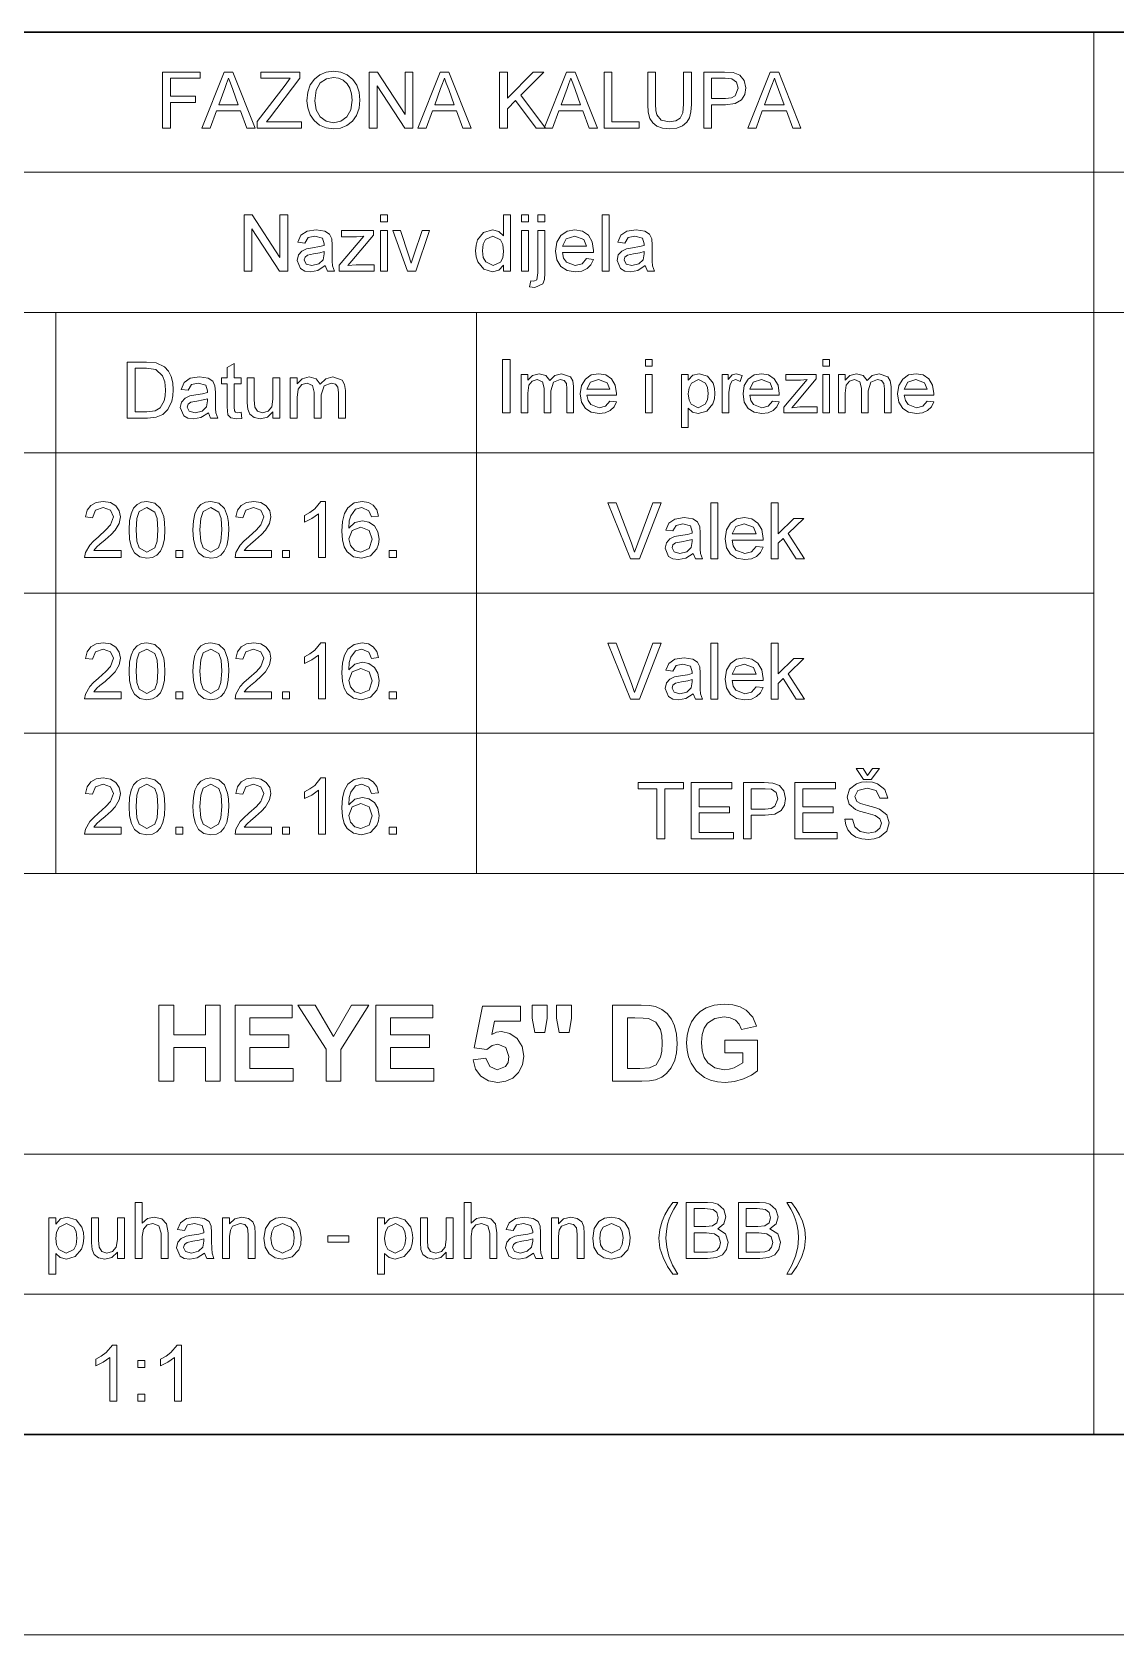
# Model space of a CAD drawing. Extents: x 0 to 297, y 0 to 420.
# Drawn here: x 234.12 to 261.16, y 0 to 40 of the extents above; entities that cross this region are included whole.
import ezdxf

# ---------------------------------------------------------------- set-up
doc = ezdxf.new("R2010")
doc.units = 0

msp = doc.modelspace()

# ---------------------------------------------------------------- linework, layer by layer
at = {"color": 7, "lineweight": 30}
for p, q in [((142.421, 40), (292, 40)), ((20, 5), (292, 5))]:
    msp.add_line(p, q, dxfattribs=at)
at = {"color": 7, "lineweight": 13}
for p, q in [((260.611, 40), (260.611, 5)), ((142.421, 36.5), (292, 36.5)), ((292, 33), (142.421, 33)), ((142.421, 29.5), (260.611, 29.5)), ((142.421, 26), (260.611, 26)), ((142.421, 22.5), (260.611, 22.5)), ((142.421, 19), (292, 19)), ((142.421, 12), (292, 12)), ((142.421, 8.5), (292, 8.5)), ((0, 0), (297, 0))]:
    msp.add_line(p, q, dxfattribs=at)
at = {"color": 7, "lineweight": 13, "ltscale": 0.35}
for p, q in [((234.711, 33), (234.711, 19)), ((245.211, 33), (245.211, 19))]:
    msp.add_line(p, q, dxfattribs=at)
at = {"color": 7, "lineweight": 13}
for points in [[(237.376, 37.602), (237.376, 39.002), (238.31, 39.002), (238.31, 38.847), (237.571, 38.847), (237.571, 38.4), (238.193, 38.4), (238.193, 38.244), (237.571, 38.244), (237.571, 37.602)], [(238.357, 37.602), (238.912, 39.002), (239.127, 39.002), (239.682, 37.602), (239.476, 37.602), (239.32, 38.03), (238.719, 38.03), (238.562, 37.602)], [(238.777, 38.186), (239.262, 38.186), (239.124, 38.563), (239.065, 38.722), (239.019, 38.847), (238.972, 38.718), (238.924, 38.588)], [(239.732, 37.602), (239.732, 37.765), (240.429, 38.677), (240.559, 38.847), (239.829, 38.847), (239.829, 39.002), (240.802, 39.002), (240.802, 38.847), (240.042, 37.854), (239.969, 37.758), (240.84, 37.758), (240.84, 37.602)], [(240.977, 38.284), (240.997, 38.498), (241.059, 38.679), (241.161, 38.826), (241.297, 38.935), (241.456, 39), (241.639, 39.022), (241.821, 38.999), (241.984, 38.93), (242.119, 38.82), (242.218, 38.673), (242.279, 38.498), (242.299, 38.3), (242.278, 38.1), (242.214, 37.921), (242.111, 37.775), (241.973, 37.669), (241.812, 37.604), (241.638, 37.583), (241.453, 37.607), (241.289, 37.678), (241.154, 37.79), (241.056, 37.937), (240.996, 38.106)], [(241.171, 38.281), (241.204, 38.056), (241.304, 37.884), (241.453, 37.775), (241.637, 37.738), (241.823, 37.775), (241.973, 37.885), (242.071, 38.063), (242.104, 38.301), (242.09, 38.461), (242.048, 38.599), (241.979, 38.712), (241.883, 38.796), (241.768, 38.849), (241.64, 38.866), (241.461, 38.833), (241.309, 38.731), (241.206, 38.552)], [(242.532, 37.602), (242.532, 39.002), (242.738, 39.002), (243.427, 37.945), (243.427, 39.002), (243.621, 39.002), (243.621, 37.602), (243.415, 37.602), (242.727, 38.66), (242.727, 37.602)], [(243.746, 37.602), (244.301, 39.002), (244.516, 39.002), (245.071, 37.602), (244.865, 37.602), (244.709, 38.03), (244.108, 38.03), (243.952, 37.602)], [(244.166, 38.186), (244.651, 38.186), (244.513, 38.563), (244.454, 38.722), (244.409, 38.847), (244.361, 38.718), (244.313, 38.588)], [(245.782, 37.602), (245.782, 39.002), (245.977, 39.002), (245.977, 38.354), (246.625, 39.002), (246.891, 39.002), (246.314, 38.426), (246.93, 37.602), (246.692, 37.602), (246.178, 38.289), (245.977, 38.088), (245.977, 37.602)], [(246.899, 37.602), (247.454, 39.002), (247.669, 39.002), (248.224, 37.602), (248.019, 37.602), (247.862, 38.03), (247.261, 38.03), (247.105, 37.602)], [(247.319, 38.186), (247.804, 38.186), (247.666, 38.563), (247.607, 38.722), (247.562, 38.847), (247.514, 38.718), (247.466, 38.588)], [(248.391, 37.602), (248.391, 39.002), (248.585, 39.002), (248.585, 37.758), (249.266, 37.758), (249.266, 37.602)], [(250.374, 39.002), (250.569, 39.002), (250.569, 38.196), (250.557, 38.007), (250.522, 37.862), (250.455, 37.75), (250.351, 37.661), (250.209, 37.602), (250.028, 37.583), (249.851, 37.6), (249.709, 37.65), (249.603, 37.733), (249.533, 37.846), (249.493, 37.998), (249.48, 38.196), (249.48, 39.002), (249.674, 39.002), (249.674, 38.202), (249.682, 38.045), (249.707, 37.936), (249.818, 37.804), (250.012, 37.758), (250.18, 37.781), (250.291, 37.85), (250.354, 37.984), (250.374, 38.202)], [(250.88, 37.602), (250.88, 39.002), (251.399, 39.002), (251.608, 38.989), (251.778, 38.925), (251.888, 38.792), (251.93, 38.604), (251.902, 38.442), (251.82, 38.307), (251.665, 38.216), (251.422, 38.186), (251.074, 38.186), (251.074, 37.602)], [(251.074, 38.341), (251.42, 38.341), (251.567, 38.358), (251.663, 38.409), (251.735, 38.599), (251.693, 38.751), (251.581, 38.834), (251.416, 38.847), (251.074, 38.847)], [(251.977, 37.602), (252.532, 39.002), (252.747, 39.002), (253.302, 37.602), (253.097, 37.602), (252.94, 38.03), (252.339, 38.03), (252.183, 37.602)], [(252.397, 38.186), (252.882, 38.186), (252.744, 38.563), (252.685, 38.722), (252.64, 38.847), (252.592, 38.718), (252.545, 38.588)], [(239.407, 34.035), (239.407, 35.435), (239.613, 35.435), (240.302, 34.377), (240.302, 35.435), (240.496, 35.435), (240.496, 34.035), (240.29, 34.035), (239.602, 35.092), (239.602, 34.035)], [(242.81, 35.26), (242.81, 35.435), (242.985, 35.435), (242.985, 35.26)], [(245.882, 34.035), (245.882, 34.181), (245.766, 34.057), (245.607, 34.015), (245.39, 34.081), (245.237, 34.266), (245.196, 34.394), (245.182, 34.539), (245.195, 34.683), (245.232, 34.812), (245.382, 35), (245.606, 35.065), (245.767, 35.023), (245.882, 34.913), (245.882, 35.435), (246.057, 35.435), (246.057, 34.035)], [(246.33, 35.26), (246.33, 35.435), (246.505, 35.435), (246.505, 35.26)], [(246.738, 35.26), (246.738, 35.435), (246.913, 35.435), (246.913, 35.26)], [(248.344, 34.035), (248.344, 35.435), (248.519, 35.435), (248.519, 34.035)], [(241.43, 34.171), (241.246, 34.05), (241.063, 34.015), (240.921, 34.035), (240.816, 34.096), (240.73, 34.303), (240.762, 34.438), (240.848, 34.536), (240.967, 34.592), (241.114, 34.618), (241.288, 34.645), (241.409, 34.676), (241.41, 34.718), (241.364, 34.856), (241.177, 34.91), (241.006, 34.871), (240.924, 34.735), (240.749, 34.754), (240.825, 34.928), (240.978, 35.03), (241.21, 35.065), (241.422, 35.034), (241.542, 34.957), (241.596, 34.839), (241.605, 34.685), (241.605, 34.468), (241.608, 34.28), (241.616, 34.17), (241.663, 34.035), (241.488, 34.035)], [(241.78, 34.035), (241.78, 34.181), (242.394, 34.91), (242.217, 34.89), (241.838, 34.89), (241.838, 35.046), (242.635, 35.046), (242.635, 34.93), (242.095, 34.29), (241.995, 34.171), (242.203, 34.19), (242.655, 34.19), (242.655, 34.035)], [(242.81, 34.035), (242.81, 35.046), (242.985, 35.046), (242.985, 34.035)], [(243.488, 34.035), (243.121, 35.046), (243.307, 35.046), (243.514, 34.44), (243.578, 34.236), (243.641, 34.429), (243.85, 35.046), (244.035, 35.046), (243.693, 34.035)], [(245.357, 34.54), (245.377, 34.378), (245.436, 34.263), (245.623, 34.171), (245.807, 34.258), (245.863, 34.369), (245.882, 34.526), (245.863, 34.698), (245.805, 34.817), (245.615, 34.91), (245.431, 34.821), (245.376, 34.706)], [(246.33, 34.035), (246.33, 35.046), (246.505, 35.046), (246.505, 34.035)], [(246.532, 33.645), (246.564, 33.795), (246.64, 33.782), (246.714, 33.816), (246.738, 33.989), (246.738, 35.046), (246.913, 35.046), (246.913, 33.981), (246.901, 33.823), (246.865, 33.721), (246.664, 33.626)], [(247.953, 34.346), (248.125, 34.326), (248.063, 34.195), (247.966, 34.097), (247.834, 34.036), (247.67, 34.015), (247.467, 34.049), (247.31, 34.151), (247.211, 34.314), (247.177, 34.532), (247.211, 34.757), (247.312, 34.925), (247.466, 35.03), (247.66, 35.065), (247.848, 35.031), (247.999, 34.929), (248.097, 34.765), (248.13, 34.546), (248.129, 34.501), (247.352, 34.501), (247.382, 34.36), (247.451, 34.256), (247.673, 34.171), (247.842, 34.213)], [(247.352, 34.657), (247.955, 34.657), (247.886, 34.823), (247.659, 34.91), (247.447, 34.841)], [(249.413, 34.171), (249.23, 34.05), (249.047, 34.015), (248.905, 34.035), (248.8, 34.096), (248.713, 34.303), (248.746, 34.438), (248.832, 34.536), (248.951, 34.592), (249.098, 34.618), (249.272, 34.645), (249.393, 34.676), (249.394, 34.718), (249.347, 34.856), (249.161, 34.91), (248.989, 34.871), (248.908, 34.735), (248.733, 34.754), (248.809, 34.928), (248.962, 35.03), (249.193, 35.065), (249.406, 35.034), (249.526, 34.957), (249.58, 34.839), (249.588, 34.685), (249.588, 34.468), (249.591, 34.28), (249.6, 34.17), (249.647, 34.035), (249.472, 34.035)], [(241.41, 34.521), (241.297, 34.49), (241.139, 34.464), (240.993, 34.433), (240.928, 34.384), (240.905, 34.312), (240.955, 34.211), (241.102, 34.171), (241.273, 34.212), (241.383, 34.319), (241.409, 34.466)], [(249.394, 34.521), (249.281, 34.49), (249.122, 34.464), (248.977, 34.433), (248.911, 34.384), (248.888, 34.312), (248.939, 34.211), (249.086, 34.171), (249.257, 34.212), (249.366, 34.319), (249.393, 34.466)], [(236.493, 30.364), (236.493, 31.764), (236.971, 31.764), (237.218, 31.744), (237.422, 31.644), (237.518, 31.537), (237.586, 31.405), (237.627, 31.249), (237.641, 31.072), (237.631, 30.922), (237.604, 30.789), (237.509, 30.585), (237.383, 30.458), (237.217, 30.388), (236.994, 30.364)], [(236.688, 30.52), (236.978, 30.52), (237.189, 30.546), (237.311, 30.62), (237.41, 30.8), (237.437, 30.926), (237.446, 31.075), (237.429, 31.273), (237.376, 31.419), (237.206, 31.58), (236.973, 31.609), (236.688, 31.609)], [(239.332, 30.511), (239.352, 30.36), (239.222, 30.345), (239.076, 30.374), (239.003, 30.45), (238.982, 30.649), (238.982, 31.22), (238.846, 31.22), (238.846, 31.375), (238.982, 31.375), (238.982, 31.625), (239.157, 31.728), (239.157, 31.375), (239.332, 31.375), (239.332, 31.22), (239.157, 31.22), (239.157, 30.638), (239.166, 30.545), (239.196, 30.513), (239.256, 30.5)], [(245.859, 30.497), (245.859, 31.826), (246.044, 31.826), (246.044, 30.497)], [(249.422, 31.66), (249.422, 31.826), (249.588, 31.826), (249.588, 31.66)], [(253.852, 31.66), (253.852, 31.826), (254.018, 31.826), (254.018, 31.66)], [(238.516, 30.5), (238.332, 30.38), (238.149, 30.345), (238.007, 30.365), (237.902, 30.426), (237.816, 30.633), (237.848, 30.768), (237.934, 30.866), (238.053, 30.922), (238.2, 30.947), (238.374, 30.974), (238.495, 31.006), (238.496, 31.048), (238.45, 31.185), (238.263, 31.239), (238.092, 31.201), (238.01, 31.064), (237.835, 31.084), (237.911, 31.257), (238.064, 31.359), (238.296, 31.395), (238.508, 31.364), (238.628, 31.286), (238.682, 31.168), (238.691, 31.015), (238.691, 30.798), (238.693, 30.61), (238.702, 30.5), (238.749, 30.364), (238.574, 30.364)], [(240.129, 30.364), (240.129, 30.524), (239.995, 30.39), (239.82, 30.345), (239.66, 30.379), (239.549, 30.465), (239.498, 30.592), (239.488, 30.751), (239.488, 31.375), (239.663, 31.375), (239.663, 30.822), (239.673, 30.643), (239.74, 30.539), (239.867, 30.5), (240.008, 30.54), (240.102, 30.646), (240.129, 30.841), (240.129, 31.375), (240.304, 31.375), (240.304, 30.364)], [(240.557, 30.364), (240.557, 31.375), (240.732, 31.375), (240.732, 31.223), (240.855, 31.348), (241.03, 31.395), (241.209, 31.346), (241.308, 31.211), (241.447, 31.349), (241.623, 31.395), (241.856, 31.312), (241.917, 31.206), (241.938, 31.056), (241.938, 30.364), (241.763, 30.364), (241.763, 30.994), (241.746, 31.14), (241.686, 31.212), (241.583, 31.239), (241.406, 31.169), (241.335, 30.945), (241.335, 30.364), (241.16, 30.364), (241.16, 31.014), (241.118, 31.183), (240.982, 31.239), (240.848, 31.202), (240.76, 31.092), (240.732, 30.883), (240.732, 30.364)], [(246.321, 30.497), (246.321, 31.457), (246.487, 31.457), (246.487, 31.312), (246.604, 31.431), (246.769, 31.475), (246.94, 31.429), (247.033, 31.301), (247.165, 31.432), (247.332, 31.475), (247.554, 31.396), (247.612, 31.296), (247.631, 31.154), (247.631, 30.497), (247.465, 30.497), (247.465, 31.095), (247.449, 31.233), (247.392, 31.302), (247.294, 31.328), (247.126, 31.261), (247.059, 31.048), (247.059, 30.497), (246.893, 30.497), (246.893, 31.113), (246.853, 31.274), (246.723, 31.328), (246.597, 31.292), (246.513, 31.187), (246.487, 30.989), (246.487, 30.497)], [(248.534, 30.792), (248.697, 30.774), (248.639, 30.649), (248.546, 30.556), (248.421, 30.498), (248.265, 30.479), (248.072, 30.511), (247.923, 30.607), (247.829, 30.762), (247.797, 30.969), (247.829, 31.182), (247.925, 31.342), (248.071, 31.442), (248.256, 31.475), (248.434, 31.443), (248.577, 31.346), (248.671, 31.191), (248.702, 30.983), (248.701, 30.94), (247.963, 30.94), (247.992, 30.806), (248.057, 30.707), (248.268, 30.626), (248.428, 30.666)], [(247.963, 31.088), (248.536, 31.088), (248.47, 31.246), (248.255, 31.328), (248.054, 31.262)], [(249.422, 30.497), (249.422, 31.457), (249.588, 31.457), (249.588, 30.497)], [(250.326, 30.128), (250.326, 31.457), (250.492, 31.457), (250.492, 31.31), (250.607, 31.434), (250.762, 31.475), (250.973, 31.412), (251.11, 31.235), (251.145, 31.115), (251.157, 30.984), (251.144, 30.845), (251.104, 30.72), (250.952, 30.541), (250.742, 30.479), (250.597, 30.516), (250.492, 30.612), (250.492, 30.128)], [(250.492, 30.969), (250.51, 30.817), (250.564, 30.71), (250.738, 30.626), (250.916, 30.713), (250.972, 30.823), (250.991, 30.981), (250.972, 31.133), (250.918, 31.241), (250.745, 31.328), (250.569, 31.236), (250.511, 31.123)], [(251.341, 30.497), (251.341, 31.457), (251.489, 31.457), (251.489, 31.328), (251.586, 31.447), (251.683, 31.475), (251.84, 31.43), (251.787, 31.281), (251.677, 31.328), (251.589, 31.295), (251.533, 31.204), (251.507, 31.01), (251.507, 30.497)], [(252.594, 30.792), (252.757, 30.774), (252.699, 30.649), (252.607, 30.556), (252.481, 30.498), (252.326, 30.479), (252.133, 30.511), (251.984, 30.607), (251.89, 30.762), (251.858, 30.969), (251.89, 31.182), (251.986, 31.342), (252.132, 31.442), (252.316, 31.475), (252.495, 31.443), (252.638, 31.346), (252.731, 31.191), (252.763, 30.983), (252.762, 30.94), (252.024, 30.94), (252.052, 30.806), (252.118, 30.707), (252.329, 30.626), (252.489, 30.666)], [(252.024, 31.088), (252.596, 31.088), (252.531, 31.246), (252.316, 31.328), (252.114, 31.262)], [(252.873, 30.497), (252.873, 30.636), (253.457, 31.328), (253.288, 31.309), (252.929, 31.309), (252.929, 31.457), (253.685, 31.457), (253.685, 31.347), (253.173, 30.739), (253.077, 30.626), (253.276, 30.645), (253.704, 30.645), (253.704, 30.497)], [(253.852, 30.497), (253.852, 31.457), (254.018, 31.457), (254.018, 30.497)], [(254.239, 30.497), (254.239, 31.457), (254.405, 31.457), (254.405, 31.312), (254.522, 31.431), (254.688, 31.475), (254.858, 31.429), (254.952, 31.301), (255.084, 31.432), (255.251, 31.475), (255.472, 31.396), (255.53, 31.296), (255.55, 31.154), (255.55, 30.497), (255.384, 30.497), (255.384, 31.095), (255.368, 31.233), (255.31, 31.302), (255.213, 31.328), (255.044, 31.261), (254.978, 31.048), (254.978, 30.497), (254.811, 30.497), (254.811, 31.113), (254.772, 31.274), (254.642, 31.328), (254.516, 31.292), (254.431, 31.187), (254.405, 30.989), (254.405, 30.497)], [(256.452, 30.792), (256.615, 30.774), (256.557, 30.649), (256.464, 30.556), (256.339, 30.498), (256.183, 30.479), (255.99, 30.511), (255.842, 30.607), (255.747, 30.762), (255.716, 30.969), (255.748, 31.182), (255.843, 31.342), (255.99, 31.442), (256.174, 31.475), (256.353, 31.443), (256.496, 31.346), (256.589, 31.191), (256.62, 30.983), (256.619, 30.94), (255.882, 30.94), (255.91, 30.806), (255.976, 30.707), (256.187, 30.626), (256.347, 30.666)], [(255.882, 31.088), (256.454, 31.088), (256.388, 31.246), (256.173, 31.328), (255.972, 31.262)], [(238.496, 30.85), (238.383, 30.819), (238.225, 30.793), (238.079, 30.763), (238.014, 30.714), (237.991, 30.642), (238.041, 30.541), (238.188, 30.5), (238.359, 30.542), (238.468, 30.648), (238.495, 30.796)], [(236.343, 27.063), (236.343, 26.888), (235.43, 26.888), (235.449, 27.011), (235.556, 27.199), (235.647, 27.296), (235.774, 27.405), (235.961, 27.575), (236.074, 27.701), (236.149, 27.902), (236.078, 28.066), (235.892, 28.133), (235.698, 28.066), (235.624, 27.88), (235.449, 27.899), (235.492, 28.067), (235.583, 28.189), (235.719, 28.263), (235.895, 28.288), (236.073, 28.261), (236.209, 28.177), (236.295, 28.053), (236.324, 27.902), (236.293, 27.737), (236.189, 27.567), (236.09, 27.462), (235.938, 27.326), (235.812, 27.219), (235.737, 27.154), (235.658, 27.063)], [(236.538, 27.578), (236.55, 27.802), (236.588, 27.98), (236.65, 28.115), (236.737, 28.212), (236.848, 28.269), (236.985, 28.288), (237.184, 28.243), (237.321, 28.114), (237.402, 27.907), (237.425, 27.764), (237.432, 27.578), (237.42, 27.356), (237.383, 27.178), (237.321, 27.043), (237.235, 26.946), (237.123, 26.888), (236.985, 26.869), (236.808, 26.903), (236.674, 27.003), (236.598, 27.149), (236.553, 27.34)], [(236.713, 27.579), (236.733, 27.295), (236.791, 27.13), (236.985, 27.024), (237.179, 27.131), (237.238, 27.296), (237.257, 27.579), (237.238, 27.857), (237.181, 28.023), (236.983, 28.133), (236.794, 28.036), (236.733, 27.86)], [(238.132, 27.578), (238.145, 27.802), (238.182, 27.98), (238.245, 28.115), (238.331, 28.212), (238.443, 28.269), (238.58, 28.288), (238.778, 28.243), (238.916, 28.114), (238.996, 27.907), (239.019, 27.764), (239.027, 27.578), (239.014, 27.356), (238.977, 27.178), (238.915, 27.043), (238.829, 26.946), (238.717, 26.888), (238.58, 26.869), (238.403, 26.903), (238.268, 27.003), (238.193, 27.149), (238.147, 27.34)], [(238.307, 27.579), (238.327, 27.295), (238.386, 27.13), (238.58, 27.024), (238.773, 27.131), (238.832, 27.296), (238.852, 27.579), (238.833, 27.857), (238.776, 28.023), (238.578, 28.133), (238.389, 28.036), (238.328, 27.86)], [(240.096, 27.063), (240.096, 26.888), (239.182, 26.888), (239.201, 27.011), (239.309, 27.199), (239.4, 27.296), (239.527, 27.405), (239.714, 27.575), (239.826, 27.701), (239.902, 27.902), (239.83, 28.066), (239.644, 28.133), (239.45, 28.066), (239.377, 27.88), (239.202, 27.899), (239.244, 28.067), (239.336, 28.189), (239.472, 28.263), (239.648, 28.288), (239.825, 28.261), (239.961, 28.177), (240.048, 28.053), (240.077, 27.902), (240.045, 27.737), (239.942, 27.567), (239.843, 27.462), (239.691, 27.326), (239.564, 27.219), (239.49, 27.154), (239.411, 27.063)], [(241.438, 26.888), (241.263, 26.888), (241.263, 27.979), (241.097, 27.861), (240.913, 27.773), (240.913, 27.938), (241.05, 28.013), (241.17, 28.102), (241.325, 28.288), (241.438, 28.288)], [(242.76, 27.919), (242.585, 27.899), (242.52, 28.055), (242.346, 28.133), (242.19, 28.09), (242.07, 27.93), (242.034, 27.799), (242.021, 27.617), (242.174, 27.757), (242.363, 27.802), (242.524, 27.771), (242.658, 27.676), (242.749, 27.53), (242.78, 27.348), (242.765, 27.221), (242.722, 27.103), (242.564, 26.929), (242.337, 26.869), (242.14, 26.908), (241.983, 27.026), (241.907, 27.153), (241.861, 27.325), (241.846, 27.543), (241.863, 27.787), (241.914, 27.983), (241.998, 28.129), (242.155, 28.249), (242.357, 28.288), (242.509, 28.264), (242.632, 28.19), (242.717, 28.073)], [(249.051, 26.853), (248.488, 28.253), (248.696, 28.253), (249.076, 27.245), (249.153, 27.018), (249.229, 27.245), (249.61, 28.253), (249.819, 28.253), (249.277, 26.853)], [(251.058, 26.853), (251.058, 28.253), (251.233, 28.253), (251.233, 26.853)], [(252.556, 26.853), (252.556, 28.253), (252.731, 28.253), (252.731, 27.481), (253.128, 27.864), (253.372, 27.864), (252.981, 27.487), (253.392, 26.853), (253.187, 26.853), (252.855, 27.365), (252.731, 27.246), (252.731, 26.853)], [(242.021, 27.352), (242.061, 27.186), (242.168, 27.066), (242.324, 27.024), (242.526, 27.11), (242.605, 27.343), (242.528, 27.565), (242.317, 27.647), (242.107, 27.565)], [(250.611, 26.989), (250.427, 26.869), (250.245, 26.834), (250.103, 26.854), (249.998, 26.915), (249.911, 27.122), (249.944, 27.257), (250.029, 27.354), (250.148, 27.411), (250.295, 27.436), (250.469, 27.463), (250.591, 27.495), (250.592, 27.536), (250.545, 27.674), (250.358, 27.728), (250.187, 27.689), (250.106, 27.553), (249.931, 27.572), (250.006, 27.746), (250.159, 27.848), (250.391, 27.884), (250.603, 27.853), (250.724, 27.775), (250.778, 27.657), (250.786, 27.504), (250.786, 27.287), (250.789, 27.098), (250.798, 26.989), (250.844, 26.853), (250.669, 26.853)], [(252.184, 27.164), (252.356, 27.145), (252.295, 27.013), (252.197, 26.915), (252.065, 26.854), (251.901, 26.834), (251.698, 26.868), (251.541, 26.969), (251.442, 27.132), (251.408, 27.35), (251.442, 27.575), (251.543, 27.744), (251.697, 27.849), (251.891, 27.884), (252.079, 27.85), (252.23, 27.747), (252.328, 27.584), (252.361, 27.365), (252.36, 27.32), (251.583, 27.32), (251.613, 27.178), (251.682, 27.074), (251.904, 26.989), (252.073, 27.031)], [(251.583, 27.475), (252.186, 27.475), (252.117, 27.642), (251.89, 27.728), (251.678, 27.659)], [(250.592, 27.339), (250.478, 27.308), (250.32, 27.282), (250.175, 27.252), (250.109, 27.202), (250.086, 27.13), (250.136, 27.03), (250.284, 26.989), (250.454, 27.031), (250.564, 27.137), (250.591, 27.285)], [(237.705, 26.888), (237.705, 27.063), (237.88, 27.063), (237.88, 26.888)], [(240.368, 26.888), (240.368, 27.063), (240.543, 27.063), (240.543, 26.888)], [(243.032, 26.888), (243.032, 27.063), (243.207, 27.063), (243.207, 26.888)], [(236.343, 23.534), (236.343, 23.359), (235.43, 23.359), (235.449, 23.481), (235.556, 23.669), (235.647, 23.767), (235.774, 23.876), (235.961, 24.045), (236.074, 24.171), (236.149, 24.372), (236.078, 24.536), (235.892, 24.603), (235.698, 24.536), (235.624, 24.35), (235.449, 24.37), (235.492, 24.537), (235.583, 24.659), (235.719, 24.734), (235.895, 24.759), (236.073, 24.731), (236.209, 24.647), (236.295, 24.523), (236.324, 24.372), (236.293, 24.208), (236.189, 24.038), (236.09, 23.932), (235.938, 23.796), (235.812, 23.69), (235.737, 23.624), (235.658, 23.534)], [(236.538, 24.048), (236.55, 24.272), (236.588, 24.45), (236.65, 24.586), (236.737, 24.682), (236.848, 24.739), (236.985, 24.759), (237.184, 24.714), (237.321, 24.584), (237.402, 24.377), (237.425, 24.234), (237.432, 24.048), (237.42, 23.826), (237.383, 23.649), (237.321, 23.513), (237.235, 23.416), (237.123, 23.358), (236.985, 23.339), (236.808, 23.373), (236.674, 23.473), (236.598, 23.619), (236.553, 23.81)], [(236.713, 24.049), (236.733, 23.765), (236.791, 23.6), (236.985, 23.495), (237.179, 23.601), (237.238, 23.766), (237.257, 24.049), (237.238, 24.327), (237.181, 24.493), (236.983, 24.603), (236.794, 24.506), (236.733, 24.33)], [(238.132, 24.048), (238.145, 24.272), (238.182, 24.45), (238.245, 24.586), (238.331, 24.682), (238.443, 24.739), (238.58, 24.759), (238.778, 24.714), (238.916, 24.584), (238.996, 24.377), (239.019, 24.234), (239.027, 24.048), (239.014, 23.826), (238.977, 23.649), (238.915, 23.513), (238.829, 23.416), (238.717, 23.358), (238.58, 23.339), (238.403, 23.373), (238.268, 23.473), (238.193, 23.619), (238.147, 23.81)], [(238.307, 24.049), (238.327, 23.765), (238.386, 23.6), (238.58, 23.495), (238.773, 23.601), (238.832, 23.766), (238.852, 24.049), (238.833, 24.327), (238.776, 24.493), (238.578, 24.603), (238.389, 24.506), (238.328, 24.33)], [(240.096, 23.534), (240.096, 23.359), (239.182, 23.359), (239.201, 23.481), (239.309, 23.669), (239.4, 23.767), (239.527, 23.876), (239.714, 24.045), (239.826, 24.171), (239.902, 24.372), (239.83, 24.536), (239.644, 24.603), (239.45, 24.536), (239.377, 24.35), (239.202, 24.37), (239.244, 24.537), (239.336, 24.659), (239.472, 24.734), (239.648, 24.759), (239.825, 24.731), (239.961, 24.647), (240.048, 24.523), (240.077, 24.372), (240.045, 24.208), (239.942, 24.038), (239.843, 23.932), (239.691, 23.796), (239.564, 23.69), (239.49, 23.624), (239.411, 23.534)], [(241.438, 23.359), (241.263, 23.359), (241.263, 24.45), (241.097, 24.332), (240.913, 24.243), (240.913, 24.409), (241.05, 24.483), (241.17, 24.572), (241.325, 24.759), (241.438, 24.759)], [(242.76, 24.389), (242.585, 24.37), (242.52, 24.525), (242.346, 24.603), (242.19, 24.56), (242.07, 24.4), (242.034, 24.269), (242.021, 24.087), (242.174, 24.227), (242.363, 24.272), (242.524, 24.241), (242.658, 24.146), (242.749, 24.001), (242.78, 23.818), (242.765, 23.691), (242.722, 23.573), (242.564, 23.399), (242.337, 23.339), (242.14, 23.378), (241.983, 23.496), (241.907, 23.623), (241.861, 23.796), (241.846, 24.013), (241.863, 24.257), (241.914, 24.453), (241.998, 24.599), (242.155, 24.719), (242.357, 24.759), (242.509, 24.734), (242.632, 24.66), (242.717, 24.544)], [(249.051, 23.353), (248.488, 24.753), (248.696, 24.753), (249.076, 23.745), (249.153, 23.518), (249.229, 23.745), (249.61, 24.753), (249.819, 24.753), (249.277, 23.353)], [(251.058, 23.353), (251.058, 24.753), (251.233, 24.753), (251.233, 23.353)], [(252.556, 23.353), (252.556, 24.753), (252.731, 24.753), (252.731, 23.981), (253.128, 24.364), (253.372, 24.364), (252.981, 23.987), (253.392, 23.353), (253.187, 23.353), (252.855, 23.865), (252.731, 23.746), (252.731, 23.353)], [(242.021, 23.822), (242.061, 23.656), (242.168, 23.536), (242.324, 23.495), (242.526, 23.58), (242.605, 23.813), (242.528, 24.035), (242.317, 24.117), (242.107, 24.035)], [(250.611, 23.489), (250.427, 23.369), (250.245, 23.334), (250.103, 23.354), (249.998, 23.415), (249.911, 23.622), (249.944, 23.757), (250.029, 23.854), (250.148, 23.911), (250.295, 23.936), (250.469, 23.963), (250.591, 23.995), (250.592, 24.036), (250.545, 24.174), (250.358, 24.228), (250.187, 24.189), (250.106, 24.053), (249.931, 24.072), (250.006, 24.246), (250.159, 24.348), (250.391, 24.384), (250.603, 24.353), (250.724, 24.275), (250.778, 24.157), (250.786, 24.004), (250.786, 23.787), (250.789, 23.598), (250.798, 23.489), (250.844, 23.353), (250.669, 23.353)], [(252.184, 23.664), (252.356, 23.645), (252.295, 23.513), (252.197, 23.415), (252.065, 23.354), (251.901, 23.334), (251.698, 23.368), (251.541, 23.469), (251.442, 23.632), (251.408, 23.85), (251.442, 24.075), (251.543, 24.244), (251.697, 24.349), (251.891, 24.384), (252.079, 24.35), (252.23, 24.247), (252.328, 24.084), (252.361, 23.865), (252.36, 23.82), (251.583, 23.82), (251.613, 23.678), (251.682, 23.574), (251.904, 23.489), (252.073, 23.531)], [(251.583, 23.975), (252.186, 23.975), (252.117, 24.142), (251.89, 24.228), (251.678, 24.159)], [(250.592, 23.839), (250.478, 23.808), (250.32, 23.782), (250.175, 23.752), (250.109, 23.702), (250.086, 23.63), (250.136, 23.53), (250.284, 23.489), (250.454, 23.531), (250.564, 23.637), (250.591, 23.785)], [(237.705, 23.359), (237.705, 23.534), (237.88, 23.534), (237.88, 23.359)], [(240.368, 23.359), (240.368, 23.534), (240.543, 23.534), (240.543, 23.359)], [(243.032, 23.359), (243.032, 23.534), (243.207, 23.534), (243.207, 23.359)], [(254.961, 21.446), (255.088, 21.621), (255.263, 21.621), (255.059, 21.349), (254.864, 21.349), (254.679, 21.621), (254.854, 21.621)], [(236.343, 20.162), (236.343, 19.987), (235.43, 19.987), (235.449, 20.109), (235.556, 20.298), (235.647, 20.395), (235.774, 20.504), (235.961, 20.673), (236.074, 20.799), (236.149, 21.001), (236.078, 21.165), (235.892, 21.231), (235.698, 21.164), (235.624, 20.979), (235.449, 20.998), (235.492, 21.165), (235.583, 21.287), (235.719, 21.362), (235.895, 21.387), (236.073, 21.359), (236.209, 21.276), (236.295, 21.151), (236.324, 21), (236.293, 20.836), (236.189, 20.666), (236.09, 20.561), (235.938, 20.424), (235.812, 20.318), (235.737, 20.253), (235.658, 20.162)], [(236.538, 20.677), (236.55, 20.9), (236.588, 21.078), (236.65, 21.214), (236.737, 21.31), (236.848, 21.368), (236.985, 21.387), (237.184, 21.342), (237.321, 21.212), (237.402, 21.005), (237.425, 20.862), (237.432, 20.677), (237.42, 20.454), (237.383, 20.277), (237.321, 20.141), (237.235, 20.045), (237.123, 19.987), (236.985, 19.967), (236.808, 20.001), (236.674, 20.102), (236.598, 20.247), (236.553, 20.439)], [(236.713, 20.677), (236.733, 20.393), (236.791, 20.229), (236.985, 20.123), (237.179, 20.229), (237.238, 20.394), (237.257, 20.677), (237.238, 20.955), (237.181, 21.121), (236.983, 21.231), (236.794, 21.134), (236.733, 20.958)], [(238.132, 20.677), (238.145, 20.9), (238.182, 21.078), (238.245, 21.214), (238.331, 21.31), (238.443, 21.368), (238.58, 21.387), (238.778, 21.342), (238.916, 21.212), (238.996, 21.005), (239.019, 20.862), (239.027, 20.677), (239.014, 20.454), (238.977, 20.277), (238.915, 20.141), (238.829, 20.045), (238.717, 19.987), (238.58, 19.967), (238.403, 20.001), (238.268, 20.102), (238.193, 20.247), (238.147, 20.439)], [(238.307, 20.677), (238.327, 20.393), (238.386, 20.229), (238.58, 20.123), (238.773, 20.229), (238.832, 20.394), (238.852, 20.677), (238.833, 20.955), (238.776, 21.121), (238.578, 21.231), (238.389, 21.134), (238.328, 20.958)], [(240.096, 20.162), (240.096, 19.987), (239.182, 19.987), (239.201, 20.109), (239.309, 20.298), (239.4, 20.395), (239.527, 20.504), (239.714, 20.673), (239.826, 20.799), (239.902, 21.001), (239.83, 21.165), (239.644, 21.231), (239.45, 21.164), (239.377, 20.979), (239.202, 20.998), (239.244, 21.165), (239.336, 21.287), (239.472, 21.362), (239.648, 21.387), (239.825, 21.359), (239.961, 21.276), (240.048, 21.151), (240.077, 21), (240.045, 20.836), (239.942, 20.666), (239.843, 20.561), (239.691, 20.424), (239.564, 20.318), (239.49, 20.253), (239.411, 20.162)], [(241.438, 19.987), (241.263, 19.987), (241.263, 21.078), (241.097, 20.96), (240.913, 20.871), (240.913, 21.037), (241.05, 21.111), (241.17, 21.2), (241.325, 21.387), (241.438, 21.387)], [(242.76, 21.017), (242.585, 20.998), (242.52, 21.154), (242.346, 21.231), (242.19, 21.189), (242.07, 21.028), (242.034, 20.897), (242.021, 20.716), (242.174, 20.855), (242.363, 20.901), (242.524, 20.869), (242.658, 20.774), (242.749, 20.629), (242.78, 20.447), (242.765, 20.319), (242.722, 20.201), (242.564, 20.028), (242.337, 19.967), (242.14, 20.007), (241.983, 20.124), (241.907, 20.252), (241.861, 20.424), (241.846, 20.642), (241.863, 20.886), (241.914, 21.081), (241.998, 21.228), (242.155, 21.347), (242.357, 21.387), (242.509, 21.362), (242.632, 21.289), (242.717, 21.172)], [(249.711, 19.871), (249.711, 21.116), (249.245, 21.116), (249.245, 21.271), (250.373, 21.271), (250.373, 21.116), (249.906, 21.116), (249.906, 19.871)], [(250.567, 19.871), (250.567, 21.271), (251.578, 21.271), (251.578, 21.116), (250.761, 21.116), (250.761, 20.668), (251.52, 20.668), (251.52, 20.513), (250.761, 20.513), (250.761, 20.027), (251.617, 20.027), (251.617, 19.871)], [(251.87, 19.871), (251.87, 21.271), (252.389, 21.271), (252.598, 21.258), (252.768, 21.194), (252.878, 21.061), (252.92, 20.873), (252.892, 20.711), (252.81, 20.576), (252.655, 20.485), (252.412, 20.455), (252.064, 20.455), (252.064, 19.871)], [(253.153, 19.871), (253.153, 21.271), (254.164, 21.271), (254.164, 21.116), (253.348, 21.116), (253.348, 20.668), (254.106, 20.668), (254.106, 20.513), (253.348, 20.513), (253.348, 20.027), (254.203, 20.027), (254.203, 19.871)], [(254.398, 20.357), (254.592, 20.357), (254.647, 20.17), (254.78, 20.052), (254.983, 20.007), (255.16, 20.041), (255.274, 20.135), (255.311, 20.256), (255.275, 20.366), (255.157, 20.446), (254.923, 20.515), (254.767, 20.561), (254.662, 20.603), (254.507, 20.733), (254.456, 20.906), (254.516, 21.104), (254.69, 21.243), (254.811, 21.279), (254.945, 21.291), (255.09, 21.278), (255.217, 21.242), (255.399, 21.098), (255.467, 20.882), (255.273, 20.882), (255.182, 21.071), (254.952, 21.135), (254.722, 21.073), (254.65, 20.923), (254.701, 20.798), (254.792, 20.748), (254.964, 20.697), (255.144, 20.649), (255.262, 20.608), (255.446, 20.466), (255.506, 20.268), (255.442, 20.059), (255.259, 19.906), (255.133, 19.865), (254.991, 19.852), (254.818, 19.867), (254.674, 19.911), (254.561, 19.985), (254.474, 20.089), (254.419, 20.215)], [(252.064, 20.61), (252.41, 20.61), (252.556, 20.627), (252.653, 20.678), (252.725, 20.868), (252.683, 21.02), (252.571, 21.103), (252.406, 21.116), (252.064, 21.116)], [(242.021, 20.45), (242.061, 20.285), (242.168, 20.164), (242.324, 20.123), (242.526, 20.208), (242.605, 20.441), (242.528, 20.664), (242.317, 20.745), (242.107, 20.664)], [(237.705, 19.987), (237.705, 20.162), (237.88, 20.162), (237.88, 19.987)], [(240.368, 19.987), (240.368, 20.162), (240.543, 20.162), (240.543, 19.987)], [(243.032, 19.987), (243.032, 20.162), (243.207, 20.162), (243.207, 19.987)], [(237.282, 13.816), (237.282, 15.716), (237.652, 15.716), (237.652, 14.977), (238.444, 14.977), (238.444, 15.716), (238.813, 15.716), (238.813, 13.816), (238.444, 13.816), (238.444, 14.66), (237.652, 14.66), (237.652, 13.816)], [(239.182, 13.816), (239.182, 15.716), (240.607, 15.716), (240.607, 15.399), (239.552, 15.399), (239.552, 14.977), (240.528, 14.977), (240.528, 14.66), (239.552, 14.66), (239.552, 14.133), (240.634, 14.133), (240.634, 13.816)], [(241.452, 13.816), (241.452, 14.615), (240.753, 15.716), (241.185, 15.716), (241.636, 14.934), (242.088, 15.716), (242.521, 15.716), (241.821, 14.613), (241.821, 13.816)], [(242.692, 13.816), (242.692, 15.716), (244.117, 15.716), (244.117, 15.399), (243.062, 15.399), (243.062, 14.977), (244.038, 14.977), (244.038, 14.66), (243.062, 14.66), (243.062, 14.133), (244.144, 14.133), (244.144, 13.816)], [(245.12, 14.356), (245.437, 14.396), (245.536, 14.184), (245.725, 14.106), (245.932, 14.187), (245.996, 14.289), (246.017, 14.432), (245.941, 14.663), (245.741, 14.74), (245.596, 14.707), (245.467, 14.608), (245.146, 14.648), (245.357, 15.69), (246.307, 15.69), (246.307, 15.32), (245.656, 15.32), (245.586, 14.988), (245.705, 15.039), (245.827, 15.056), (246.043, 15.013), (246.224, 14.885), (246.346, 14.688), (246.387, 14.441), (246.353, 14.225), (246.252, 14.034), (246.113, 13.898), (245.943, 13.817), (245.742, 13.79), (245.505, 13.828), (245.316, 13.943), (245.185, 14.123)], [(246.662, 15.03), (246.598, 15.389), (246.598, 15.716), (246.967, 15.716), (246.967, 15.389), (246.912, 15.03)], [(247.269, 15.03), (247.205, 15.389), (247.205, 15.716), (247.574, 15.716), (247.574, 15.389), (247.518, 15.03)], [(248.603, 15.716), (249.312, 15.716), (249.523, 15.707), (249.677, 15.68), (249.834, 15.611), (249.967, 15.505), (250.073, 15.365), (250.15, 15.197), (250.197, 14.994), (250.213, 14.748), (250.198, 14.529), (250.154, 14.343), (250.067, 14.156), (249.948, 14.008), (249.83, 13.921), (249.676, 13.856), (249.526, 13.826), (249.333, 13.816), (248.603, 13.816)], [(251.401, 14.528), (251.401, 14.845), (252.219, 14.845), (252.219, 14.074), (252.072, 13.968), (251.871, 13.875), (251.642, 13.811), (251.41, 13.79), (251.221, 13.803), (251.048, 13.845), (250.893, 13.914), (250.7, 14.065), (250.561, 14.269), (250.5, 14.428), (250.463, 14.596), (250.451, 14.772), (250.464, 14.962), (250.506, 15.136), (250.574, 15.297), (250.669, 15.438), (250.79, 15.555), (250.936, 15.648), (251.14, 15.719), (251.388, 15.742), (251.606, 15.726), (251.789, 15.677), (251.938, 15.595), (252.1, 15.42), (252.192, 15.188), (251.823, 15.109), (251.763, 15.24), (251.668, 15.341), (251.54, 15.404), (251.383, 15.426), (251.151, 15.385), (250.973, 15.265), (250.888, 15.141), (250.837, 14.982), (250.82, 14.788), (250.837, 14.58), (250.889, 14.409), (250.976, 14.277), (251.155, 14.149), (251.384, 14.106), (251.508, 14.119), (251.634, 14.156), (251.849, 14.276), (251.849, 14.528)], [(248.973, 15.399), (248.973, 14.133), (249.28, 14.133), (249.528, 14.151), (249.694, 14.23), (249.802, 14.415), (249.833, 14.567), (249.844, 14.765), (249.833, 14.961), (249.802, 15.106), (249.685, 15.291), (249.495, 15.381), (249.368, 15.395), (249.157, 15.399)], [(234.535, 9.006), (234.535, 10.406), (234.71, 10.406), (234.71, 10.251), (234.831, 10.382), (234.994, 10.426), (235.216, 10.359), (235.361, 10.172), (235.398, 10.046), (235.41, 9.908), (235.396, 9.762), (235.355, 9.63), (235.194, 9.441), (234.973, 9.376), (234.821, 9.415), (234.71, 9.516), (234.71, 9.006)], [(236.246, 9.395), (236.246, 9.554), (236.112, 9.42), (235.937, 9.376), (235.776, 9.41), (235.665, 9.496), (235.614, 9.622), (235.604, 9.782), (235.604, 10.406), (235.779, 10.406), (235.779, 9.853), (235.79, 9.674), (235.857, 9.569), (235.983, 9.531), (236.125, 9.57), (236.218, 9.676), (236.246, 9.871), (236.246, 10.406), (236.421, 10.406), (236.421, 9.395)], [(236.693, 9.395), (236.693, 10.795), (236.868, 10.795), (236.868, 10.279), (237.002, 10.389), (237.166, 10.426), (237.358, 10.381), (237.475, 10.259), (237.51, 10.034), (237.51, 9.395), (237.335, 9.395), (237.335, 10.028), (237.281, 10.212), (237.128, 10.27), (236.989, 10.231), (236.896, 10.125), (236.868, 9.941), (236.868, 9.395)], [(238.424, 9.531), (238.24, 9.411), (238.057, 9.376), (237.915, 9.396), (237.81, 9.456), (237.724, 9.664), (237.756, 9.798), (237.842, 9.896), (237.961, 9.952), (238.108, 9.978), (238.282, 10.005), (238.403, 10.037), (238.404, 10.078), (238.358, 10.216), (238.171, 10.27), (238, 10.231), (237.918, 10.095), (237.743, 10.114), (237.819, 10.288), (237.972, 10.39), (238.204, 10.426), (238.416, 10.395), (238.536, 10.317), (238.59, 10.199), (238.599, 10.046), (238.599, 9.829), (238.602, 9.64), (238.61, 9.531), (238.657, 9.395), (238.482, 9.395)], [(238.871, 9.395), (238.871, 10.406), (239.046, 10.406), (239.046, 10.263), (239.177, 10.385), (239.355, 10.426), (239.517, 10.393), (239.627, 10.307), (239.679, 10.181), (239.688, 10.015), (239.688, 9.395), (239.513, 9.395), (239.513, 10.003), (239.493, 10.158), (239.424, 10.239), (239.308, 10.27), (239.123, 10.201), (239.065, 10.102), (239.046, 9.941), (239.046, 9.395)], [(239.902, 9.901), (239.94, 10.143), (240.055, 10.314), (240.198, 10.398), (240.369, 10.426), (240.555, 10.392), (240.705, 10.29), (240.802, 10.128), (240.835, 9.915), (240.82, 9.741), (240.777, 9.61), (240.609, 9.437), (240.369, 9.376), (240.18, 9.409), (240.031, 9.511), (239.934, 9.676)], [(242.74, 9.006), (242.74, 10.406), (242.915, 10.406), (242.915, 10.251), (243.036, 10.382), (243.2, 10.426), (243.422, 10.359), (243.566, 10.172), (243.603, 10.046), (243.615, 9.908), (243.602, 9.762), (243.56, 9.63), (243.4, 9.441), (243.179, 9.376), (243.026, 9.415), (242.915, 9.516), (242.915, 9.006)], [(244.452, 9.395), (244.452, 9.554), (244.317, 9.42), (244.143, 9.376), (243.982, 9.41), (243.871, 9.496), (243.82, 9.622), (243.81, 9.782), (243.81, 10.406), (243.985, 10.406), (243.985, 9.853), (243.995, 9.674), (244.062, 9.569), (244.189, 9.531), (244.33, 9.57), (244.424, 9.676), (244.452, 9.871), (244.452, 10.406), (244.627, 10.406), (244.627, 9.395)], [(244.899, 9.395), (244.899, 10.795), (245.074, 10.795), (245.074, 10.279), (245.207, 10.389), (245.371, 10.426), (245.564, 10.381), (245.68, 10.259), (245.715, 10.034), (245.715, 9.395), (245.54, 9.395), (245.54, 10.028), (245.486, 10.212), (245.333, 10.27), (245.194, 10.231), (245.101, 10.125), (245.074, 9.941), (245.074, 9.395)], [(246.629, 9.531), (246.445, 9.411), (246.263, 9.376), (246.121, 9.396), (246.016, 9.456), (245.929, 9.664), (245.962, 9.798), (246.048, 9.896), (246.167, 9.952), (246.314, 9.978), (246.488, 10.005), (246.609, 10.037), (246.61, 10.078), (246.563, 10.216), (246.377, 10.27), (246.205, 10.231), (246.124, 10.095), (245.949, 10.114), (246.025, 10.288), (246.178, 10.39), (246.409, 10.426), (246.622, 10.395), (246.742, 10.317), (246.796, 10.199), (246.804, 10.046), (246.804, 9.829), (246.807, 9.64), (246.816, 9.531), (246.863, 9.395), (246.688, 9.395)], [(247.077, 9.395), (247.077, 10.406), (247.252, 10.406), (247.252, 10.263), (247.382, 10.385), (247.561, 10.426), (247.723, 10.393), (247.833, 10.307), (247.884, 10.181), (247.893, 10.015), (247.893, 9.395), (247.718, 9.395), (247.718, 10.003), (247.699, 10.158), (247.63, 10.239), (247.513, 10.27), (247.329, 10.201), (247.271, 10.102), (247.252, 9.941), (247.252, 9.395)], [(248.107, 9.901), (248.146, 10.143), (248.261, 10.314), (248.403, 10.398), (248.574, 10.426), (248.761, 10.392), (248.91, 10.29), (249.008, 10.128), (249.04, 9.915), (249.026, 9.741), (248.983, 9.61), (248.815, 9.437), (248.574, 9.376), (248.385, 9.409), (248.236, 9.511), (248.139, 9.676)], [(250.11, 9.006), (249.974, 9.196), (249.861, 9.416), (249.785, 9.654), (249.76, 9.901), (249.779, 10.118), (249.836, 10.326), (249.906, 10.483), (249.997, 10.639), (250.11, 10.795), (250.227, 10.795), (250.129, 10.629), (250.07, 10.518), (250.017, 10.387), (249.977, 10.251), (249.945, 10.076), (249.935, 9.901), (249.953, 9.677), (250.008, 9.453), (250.099, 9.229), (250.227, 9.006)], [(250.44, 9.395), (250.44, 10.795), (250.967, 10.795), (251.112, 10.784), (251.225, 10.752), (251.377, 10.62), (251.432, 10.433), (251.38, 10.263), (251.225, 10.134), (251.422, 10.008), (251.49, 9.798), (251.449, 9.616), (251.347, 9.487), (251.195, 9.418), (250.971, 9.395)], [(250.635, 10.192), (250.928, 10.192), (251.1, 10.21), (251.203, 10.283), (251.238, 10.412), (251.205, 10.542), (251.113, 10.619), (250.906, 10.639), (250.635, 10.639)], [(251.743, 9.395), (251.743, 10.795), (252.27, 10.795), (252.415, 10.784), (252.528, 10.752), (252.68, 10.62), (252.735, 10.433), (252.683, 10.263), (252.527, 10.134), (252.724, 10.008), (252.793, 9.798), (252.752, 9.616), (252.65, 9.487), (252.498, 9.418), (252.273, 9.395)], [(251.938, 10.192), (252.231, 10.192), (252.402, 10.21), (252.506, 10.283), (252.54, 10.412), (252.508, 10.542), (252.415, 10.619), (252.209, 10.639), (251.938, 10.639)], [(253.065, 9.006), (252.949, 9.006), (253.076, 9.229), (253.168, 9.453), (253.222, 9.677), (253.24, 9.901), (253.23, 10.075), (253.198, 10.248), (253.159, 10.385), (253.106, 10.516), (253.048, 10.627), (252.949, 10.795), (253.065, 10.795), (253.178, 10.639), (253.27, 10.483), (253.339, 10.326), (253.396, 10.118), (253.415, 9.901), (253.39, 9.654), (253.313, 9.416), (253.2, 9.196)], [(234.71, 9.892), (234.729, 9.732), (234.786, 9.619), (234.969, 9.531), (235.157, 9.622), (235.215, 9.739), (235.235, 9.905), (235.216, 10.065), (235.159, 10.179), (234.977, 10.27), (234.791, 10.173), (234.73, 10.055)], [(240.077, 9.901), (240.097, 9.739), (240.16, 9.623), (240.369, 9.531), (240.577, 9.624), (240.639, 9.741), (240.66, 9.906), (240.639, 10.064), (240.576, 10.178), (240.369, 10.27), (240.16, 10.178), (240.097, 10.063)], [(242.915, 9.892), (242.934, 9.732), (242.991, 9.619), (243.175, 9.531), (243.362, 9.622), (243.421, 9.739), (243.44, 9.905), (243.421, 10.065), (243.364, 10.179), (243.182, 10.27), (242.996, 10.173), (242.936, 10.055)], [(248.282, 9.901), (248.303, 9.739), (248.365, 9.623), (248.574, 9.531), (248.782, 9.624), (248.845, 9.741), (248.865, 9.906), (248.845, 10.064), (248.782, 10.178), (248.574, 10.27), (248.365, 10.178), (248.303, 10.063)], [(250.635, 9.551), (250.974, 9.551), (251.096, 9.557), (251.2, 9.596), (251.269, 9.674), (251.296, 9.794), (251.256, 9.931), (251.147, 10.013), (250.949, 10.037), (250.635, 10.037)], [(251.938, 9.551), (252.277, 9.551), (252.399, 9.557), (252.503, 9.596), (252.572, 9.674), (252.599, 9.794), (252.559, 9.931), (252.45, 10.013), (252.251, 10.037), (251.938, 10.037)], [(238.404, 9.881), (238.291, 9.85), (238.133, 9.824), (237.987, 9.794), (237.922, 9.744), (237.899, 9.672), (237.949, 9.571), (238.096, 9.531), (238.267, 9.573), (238.377, 9.679), (238.403, 9.827)], [(241.496, 9.803), (241.496, 9.959), (242.021, 9.959), (242.021, 9.803)], [(246.61, 9.881), (246.497, 9.85), (246.338, 9.824), (246.193, 9.794), (246.127, 9.744), (246.104, 9.672), (246.155, 9.571), (246.302, 9.531), (246.473, 9.573), (246.582, 9.679), (246.609, 9.827)], [(236.234, 5.835), (236.059, 5.835), (236.059, 6.926), (235.893, 6.808), (235.709, 6.719), (235.709, 6.885), (235.846, 6.959), (235.965, 7.048), (236.121, 7.235), (236.234, 7.235)], [(237.848, 5.835), (237.673, 5.835), (237.673, 6.926), (237.507, 6.808), (237.323, 6.719), (237.323, 6.885), (237.46, 6.959), (237.579, 7.048), (237.735, 7.235), (237.848, 7.235)], [(236.759, 6.671), (236.759, 6.846), (236.934, 6.846), (236.934, 6.671)], [(236.759, 5.835), (236.759, 6.01), (236.934, 6.01), (236.934, 5.835)]]:
    msp.add_lwpolyline(points, close=True, dxfattribs=at)

doc.saveas('drawing.dxf')
